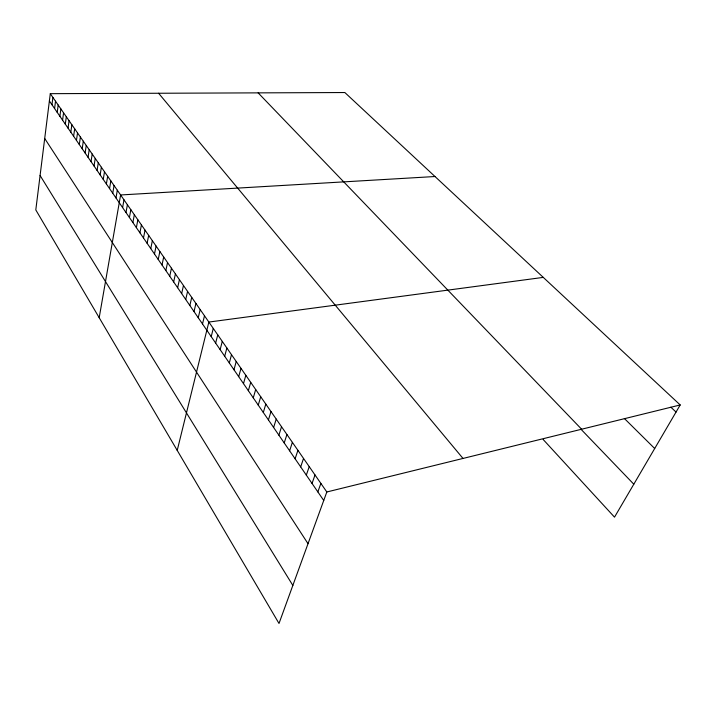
<?xml version="1.0" encoding="UTF-8"?>
<svg xmlns="http://www.w3.org/2000/svg" width="716" height="716" viewBox="0 0 716 716"><rect width="100%" height="100%" fill="white"/><g stroke="black" fill="none" stroke-linecap="round" stroke-linejoin="round"><path stroke-width="1.07" d="M50.29 93.671L35.8 209.922L279.007 623.466L326.827 491.982L50.29 93.671L344.844 92.534L680.2 404.952L614.516 517.149L543.122 439.436M51.973 104.724L52.895 97.421M54.586 108.537L55.526 101.216M57.226 112.385L58.184 105.037M59.893 116.269L60.86 108.904M62.587 120.19L63.572 112.806M65.308 124.145L66.311 116.744M68.056 128.146L69.067 120.727M70.821 132.183L71.86 124.745M73.623 136.264L74.679 128.808M76.451 140.381L77.525 132.907M79.315 144.542L80.398 137.051M82.197 148.749L83.307 141.231M85.114 152.991L86.242 145.455M88.059 157.287L89.205 149.725M91.039 161.619L92.203 154.038M94.047 165.996L95.228 158.397M97.081 170.417L98.28 162.8M100.151 174.892L101.377 167.258M103.247 179.403L104.5 171.751M106.389 183.967L107.651 176.297M109.557 188.585L110.837 180.888M112.752 193.239L114.059 185.534M115.992 197.956L117.317 190.223M99.193 317.707L120.61 194.967L434.997 176.521M122.606 207.595L123.984 199.818M125.998 212.527L127.394 204.731M129.417 217.512L130.84 209.699M132.881 222.551L134.331 214.719M136.38 227.643L137.848 219.794M139.915 232.798L141.419 224.931M143.495 238.007L145.026 230.122M147.12 243.279L148.668 235.376M150.781 248.613L152.356 240.683M154.486 254.01L156.088 246.062M158.227 259.46L159.865 251.495M162.022 264.983L163.687 256.999M165.852 270.567L167.544 262.566M169.737 276.224L171.455 268.196M173.666 281.934L175.411 273.897M177.64 287.725L179.421 279.661M181.658 293.578L183.475 285.496M185.73 299.503L187.574 291.412M189.847 305.508L191.727 297.391M194.018 311.576L195.933 303.441M198.234 317.725L200.185 309.572M202.512 323.945L204.49 315.774M177.219 450.391L208.857 322.057L543.274 277.387M211.22 336.627L213.27 328.42M215.65 343.089L217.745 334.864M220.143 349.632L222.273 341.389M224.699 356.255L226.865 348.003M229.308 362.967L231.51 354.697M233.971 369.769L236.226 361.482M238.705 376.652L240.997 368.346M243.494 383.633L245.83 375.309M248.354 390.694L250.725 382.371M253.267 397.863L255.693 389.513M258.252 405.122L260.722 396.762M263.309 412.479L265.815 404.101M268.428 419.934L270.988 411.548M273.619 427.497L276.224 419.093M278.882 435.158L281.54 426.745M284.216 442.927L286.919 434.505M289.622 450.803L292.379 442.363M295.108 458.795L297.919 450.346M300.675 466.895L303.539 458.437M306.314 475.111L309.231 466.644M312.042 483.443L315.013 474.968M317.85 491.901L320.875 483.407M326.827 491.982L680.2 404.952M670.865 407.198L676.038 412.067M624.343 418.457L654.692 448.52M258.136 92.865L581.625 429.233M581.294 429.564L633.803 484.204M158.603 93.25L463.01 458.446M49.377 100.956L323.739 500.475M44.705 138.474L308.023 543.695M40.087 175.492L292.844 585.428"/></g></svg>
